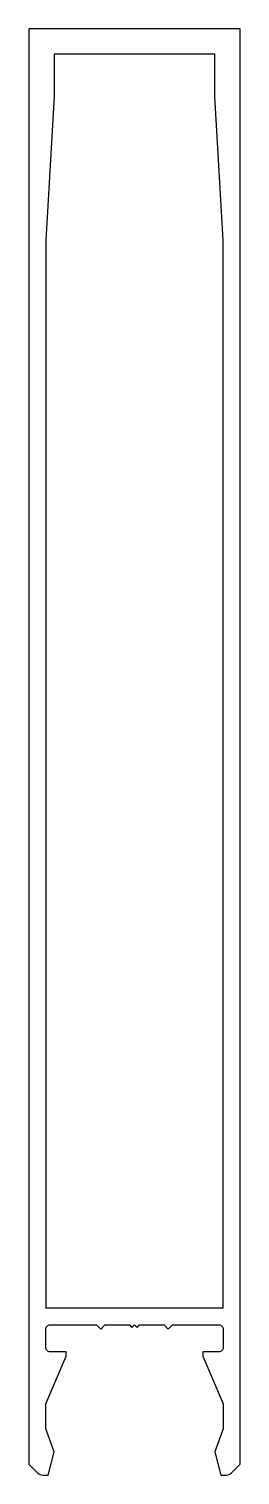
# Model space of a CAD drawing. Header units: millimetres. Extents: x 830 to 855, y 16 to 188.
import ezdxf

# ---------------------------------------------------------------- set-up
doc = ezdxf.new("R2010")
doc.units = ezdxf.units.MM

msp = doc.modelspace()

# ---------------------------------------------------------------- linework, layer by layer
msp.add_lwpolyline([(830.45, 17.73), (831.52, 16.67, 0.198912), (832.08, 16.43), (832.72, 16.43), (833.45, 19.18), (832.45, 21.93), (832.45, 24.88), (834.85, 30.53), (834.85, 31.03), (832.95, 31.03, -0.414214), (832.45, 31.53), (832.45, 33.73, -0.414214), (832.95, 34.23), (838.45, 34.23), (838.95, 33.73), (839.45, 34.23), (842.35, 34.23), (842.65, 33.93), (842.95, 34.23), (843.25, 33.93), (843.55, 34.23), (846.45, 34.23), (846.95, 33.73), (847.45, 34.23), (852.95, 34.23, -0.414214), (853.45, 33.73), (853.45, 31.53, -0.414214), (852.95, 31.03), (851.05, 31.03), (851.05, 30.53), (853.45, 24.88), (853.45, 21.93), (852.45, 19.18), (853.19, 16.43), (853.82, 16.43, 0.198912), (854.39, 16.67), (855.45, 17.73), (855.45, 187.73), (830.45, 187.73)], format="xyb", close=True)
msp.add_lwpolyline([(832.45, 162.73), (832.45, 36.23), (853.45, 36.23), (853.45, 162.73), (852.45, 179.73), (852.45, 184.73), (833.45, 184.73), (833.45, 179.73)], close=True)

doc.saveas('drawing.dxf')
